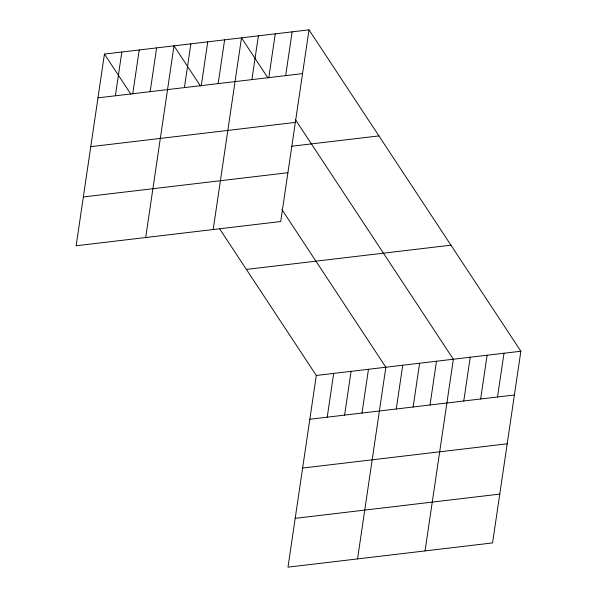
<?xml version="1.0" encoding="UTF-8"?>
<svg xmlns="http://www.w3.org/2000/svg" width="597" height="597" viewBox="0 0 597 597"><rect width="100%" height="100%" fill="white"/><g stroke="black" fill="none" stroke-linecap="round" stroke-linejoin="round"><path stroke-width="0.9" d="M104.438 54.081L76.14 245.763L280.702 221.532L309.007 29.85L104.438 54.081L130.907 94.236M115.37 95.781L121.833 52.021M132.758 93.722L139.22 49.961M150.145 91.662L156.608 47.902M145.69 237.524L173.996 45.842L200.458 85.998M184.406 87.602L190.868 43.842M201.286 85.61L207.749 41.842M218.159 83.61L224.621 39.85M213.196 229.524L241.501 37.85L267.963 77.998M251.912 79.61L258.374 35.85M268.792 77.61L275.254 33.85M285.664 75.61L292.127 31.85M219.495 228.621L316.298 375.468L287.993 567.15L492.562 542.919L520.86 351.237L309.007 29.85M327.223 417.169L333.686 373.409M344.611 415.109L351.073 371.349M361.998 413.049L368.461 369.289M357.543 558.911L385.849 367.23L281.844 209.45M396.266 408.99L402.729 365.23M413.139 406.997L419.601 363.23M430.019 404.997L436.482 361.23M425.049 550.912L453.354 359.237L295.433 119.661M463.772 400.997L470.235 357.237M480.645 398.997L487.107 355.237M497.525 396.998L503.987 353.237M97.983 97.848L302.545 73.61M90.774 146.661L295.336 122.422M291.873 146.22L378.916 135.907M83.341 196.95L287.911 172.72M246.382 269.411L450.951 245.18M316.298 375.468L520.86 351.237M309.836 419.228L514.405 394.998M302.627 468.048L507.196 443.81M295.202 518.338L499.764 494.1"/></g></svg>
